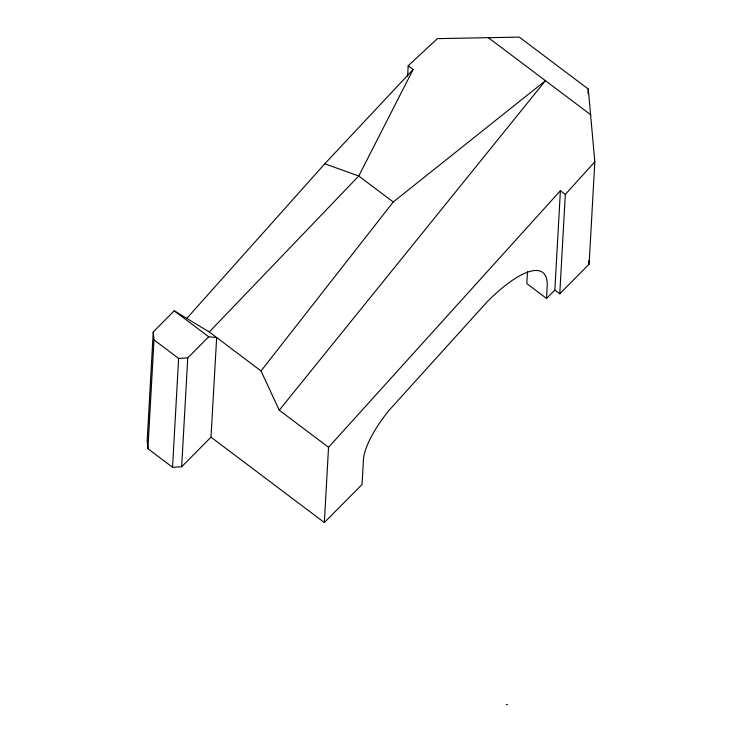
<?xml version="1.0" encoding="UTF-8"?>
<svg xmlns="http://www.w3.org/2000/svg" width="742" height="742" viewBox="0 0 742 742"><rect width="100%" height="100%" fill="white"/><g stroke="black" fill="none" stroke-linecap="round" stroke-linejoin="round"><path stroke-width="1.11" d="M153.251 331.943L147.166 440.785L147.908 448.725L172.543 467.274L181.66 466.764L210.997 437.177L216.664 337.545L208.706 336.785L174.212 310.815L153.251 331.943L153.993 339.882L147.908 448.725M172.543 467.274L178.627 358.432L153.993 339.882M181.66 466.764L187.745 357.922L208.706 336.785M210.997 437.177L324.337 522.526L328.548 447.305L560.396 190.713L565.321 194.423L559.765 293.786L554.84 290.076L560.396 190.713M407.608 76.138L408.183 65.788L437.39 38.63L519.279 37.1L588.267 89.049L594.834 161.765L589.102 264.208L559.765 293.786M527.488 271.73L526.82 283.611L546.539 298.451L554.84 290.076M546.539 298.451L547.197 286.57A97.072 29.346 -53 0 0 487.021 301.948L389.689 409.63A51.773 15.647 -53 0 0 363.459 459.428L362.059 484.489L324.337 522.526M588.016 93.659L588.267 89.049M408.183 65.788L413.118 69.498L358.748 176.012L209.272 331.98L174.212 310.815M279.27 410.196L261.017 370.944L393.241 201.982L545.453 80.692L279.27 410.196L328.548 447.305M186.854 318.327L324.792 163.787L413.118 69.498M565.321 194.423L594.834 161.765M507.407 704.557L506.35 704.51M178.627 358.432L187.745 357.922M324.792 163.787L358.748 176.012L393.241 201.982M488.329 37.675L590.845 114.871M209.272 331.98L261.017 370.944M588.786 260.748L589.102 264.208"/></g></svg>
